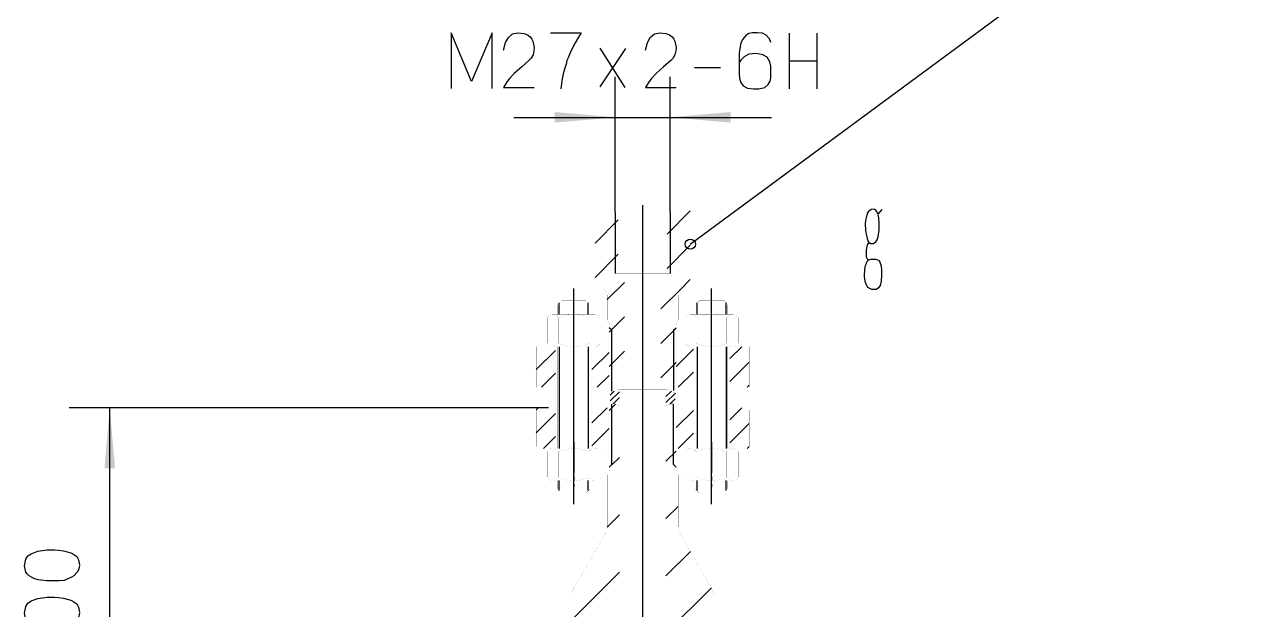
# Model space of a CAD drawing. Extents: x 0 to 8410, y 0 to 11890.
# Drawn here: x 410 to 1016, y 1717 to 2005 of the extents above; entities that cross this region are included whole.
import ezdxf

# ---------------------------------------------------------------- set-up
doc = ezdxf.new("R2010")
doc.units = 0
doc.header["$MEASUREMENT"] = 0
doc.linetypes.add('中心线', pattern=[20.6, 15, -1.8, 2, -1.8])
for name, color, linetype in [('6', 7, 'Continuous'), ('7', 7, 'Continuous'), ('8', 7, 'Continuous'), ('9', 7, 'Continuous')]:
    doc.layers.add(name, color=color, linetype=linetype)

# ---------------------------------------------------------------- blocks, each defined once
blk = doc.blocks.new('BLKENT69')
at = {"layer": '6', "color": 1, "linetype": 'Continuous'}
for p, q in [((668.672, 1816.33), (432.409, 1816.33)), ((452.409, 1596.33), (452.409, 1816.33)), ((535.124, 1596.33), (432.409, 1596.33))]:
    blk.add_line(p, q, dxfattribs=at)
at = {"layer": '6', "color": 2, "linetype": 'Continuous'}
for p, q in [((413.629, 1744.41), (416.989, 1745.69)), ((416.989, 1745.69), (421.469, 1746.24)), ((421.469, 1746.24), (425.109, 1746.24)), ((425.109, 1746.24), (427.069, 1746.15)), ((427.069, 1746.15), (429.589, 1745.78)), ((429.589, 1745.78), (431.409, 1745.32)), ((431.409, 1745.32), (433.229, 1744.78)), ((410.409, 1738.46), (411.109, 1741.76)), ((411.109, 1741.76), (412.089, 1743.4)), ((412.089, 1743.4), (413.629, 1744.41)), ((433.229, 1744.78), (434.629, 1744.04)), ((434.629, 1744.04), (436.169, 1742.95)), ((436.169, 1742.95), (437.009, 1741.39)), ((437.009, 1741.39), (437.569, 1738.92)), ((411.109, 1735.35), (410.409, 1738.46)), ((411.669, 1734.44), (411.109, 1735.35)), ((412.649, 1733.43), (411.669, 1734.44)), ((413.769, 1732.79), (412.649, 1733.43)), ((434.629, 1733.52), (433.509, 1732.79)), ((436.309, 1735.35), (434.629, 1733.52)), ((437.149, 1736.72), (436.309, 1735.35)), ((437.569, 1738.55), (437.149, 1736.72)), ((415.029, 1732.15), (413.769, 1732.79)), ((417.129, 1731.51), (415.029, 1732.15)), ((421.189, 1730.96), (417.129, 1731.51)), ((426.089, 1730.96), (421.189, 1730.96)), ((427.489, 1731.05), (426.089, 1730.96)), ((429.869, 1731.23), (427.489, 1731.05)), ((431.129, 1731.69), (429.869, 1731.23)), ((433.509, 1732.79), (431.129, 1731.69)), ((412.089, 1720.07), (413.629, 1721.08)), ((413.629, 1721.08), (416.989, 1722.36)), ((416.989, 1722.36), (421.469, 1722.91)), ((421.469, 1722.91), (425.109, 1722.91)), ((425.109, 1722.91), (427.069, 1722.81)), ((427.069, 1722.81), (429.589, 1722.45)), ((429.589, 1722.45), (431.409, 1721.99)), ((431.409, 1721.99), (433.229, 1721.44)), ((433.229, 1721.44), (434.629, 1720.71)), ((410.409, 1715.13), (411.109, 1718.42)), ((411.109, 1712.02), (410.409, 1715.13)), ((411.109, 1718.42), (412.089, 1720.07)), ((434.629, 1720.71), (436.169, 1719.61)), ((436.169, 1719.61), (437.009, 1718.06)), ((437.009, 1718.06), (437.569, 1715.59)), ((437.569, 1715.22), (437.149, 1713.39)), ((411.669, 1711.1), (411.109, 1712.02)), ((412.649, 1710.1), (411.669, 1711.1)), ((413.769, 1709.45), (412.649, 1710.1)), ((415.029, 1708.81), (413.769, 1709.45)), ((417.129, 1708.17), (415.029, 1708.81)), ((433.509, 1709.45), (431.129, 1708.36)), ((434.629, 1710.19), (433.509, 1709.45)), ((436.309, 1712.02), (434.629, 1710.19)), ((437.149, 1713.39), (436.309, 1712.02)), ((421.189, 1707.62), (417.129, 1708.17)), ((426.089, 1707.62), (421.189, 1707.62)), ((427.489, 1707.72), (426.089, 1707.62)), ((429.869, 1707.9), (427.489, 1707.72)), ((431.129, 1708.36), (429.869, 1707.9)), ((411.669, 1696.28), (412.649, 1697.47)), ((412.649, 1697.47), (413.769, 1698.29)), ((413.769, 1698.29), (414.889, 1698.84)), ((414.889, 1698.84), (417.969, 1699.48)), ((417.969, 1699.48), (419.649, 1699.3)), ((419.649, 1699.3), (421.609, 1698.93)), ((421.609, 1698.93), (423.429, 1697.83)), ((423.429, 1697.83), (424.409, 1696.83)), ((424.409, 1696.83), (427.489, 1693.35)), ((437.709, 1684.38), (437.709, 1699.48)), ((410.689, 1691.52), (411.109, 1694.63)), ((411.249, 1688.87), (410.689, 1691.52)), ((411.109, 1694.63), (411.669, 1696.28)), ((427.489, 1693.35), (430.849, 1689.69)), ((413.069, 1686.76), (411.249, 1688.87)), ((415.449, 1685.3), (413.069, 1686.76)), ((419.229, 1684.38), (415.449, 1685.3)), ((430.849, 1689.69), (433.369, 1687.22)), ((433.369, 1687.22), (435.189, 1685.85)), ((435.189, 1685.85), (437.709, 1684.38))]:
    blk.add_line(p, q, dxfattribs=at)
at = {"layer": '6', "color": 1, "linetype": 'Continuous'}
for points in [[(452.409, 1816.33), (455.023, 1786.45), (449.794, 1786.45)], [(452.409, 1596.33), (449.794, 1626.22), (455.023, 1626.22)]]:
    blk.add_solid(points, dxfattribs=at)
blk = doc.blocks.new('BLKENT285')
at = {"layer": '6', "color": 2, "linetype": 'Continuous'}
for p, q in [((620.753, 2001.36), (620.752, 1973.92)), ((630.818, 1977.28), (620.753, 2001.36)), ((640.883, 2001.36), (630.818, 1977.28)), ((640.883, 1973.92), (640.883, 2001.36)), ((648.936, 1998.98), (651.04, 2000.8)), ((651.04, 2000.8), (653.694, 2001.36)), ((653.694, 2001.36), (656.805, 2000.94)), ((656.805, 2000.94), (658.452, 2000.38)), ((658.452, 2000.38), (659.642, 1999.4)), ((669.707, 2001.36), (684.805, 2001.36)), ((684.805, 2001.36), (683.524, 1999.26)), ((718.936, 1998.98), (721.04, 2000.8)), ((721.04, 2000.8), (723.694, 2001.36)), ((723.694, 2001.36), (726.805, 2000.94)), ((726.805, 2000.94), (728.452, 2000.38)), ((728.452, 2000.38), (729.642, 1999.4)), ((766.06, 1999.96), (764.596, 1998.28)), ((767.524, 2000.94), (766.06, 1999.96)), ((769.263, 2001.36), (767.524, 2000.94)), ((771.55, 2001.36), (769.263, 2001.36)), ((774.295, 2001.08), (771.55, 2001.36)), ((776.125, 2000.1), (774.295, 2001.08)), ((777.772, 1998.42), (776.125, 2000.1)), ((787.472, 2001.22), (787.472, 1973.64)), ((801.014, 2001.22), (801.014, 1973.78)), ((646.557, 1992.82), (647.472, 1996.6)), ((647.472, 1996.6), (648.936, 1998.98)), ((659.642, 1999.4), (660.465, 1998.28)), ((660.465, 1998.28), (661.014, 1997.16)), ((661.014, 1997.16), (661.655, 1994.08)), ((661.655, 1994.08), (661.472, 1992.4)), ((681.968, 1996.46), (679.772, 1992.26)), ((683.524, 1999.26), (681.968, 1996.46)), ((706.583, 1974.34), (694.23, 1993.8)), ((694.23, 1974.76), (706.857, 1993.66)), ((716.557, 1992.82), (717.472, 1996.6)), ((717.472, 1996.6), (718.936, 1998.98)), ((729.642, 1999.4), (730.465, 1998.28)), ((730.465, 1998.28), (731.014, 1997.16)), ((731.014, 1997.16), (731.655, 1994.08)), ((731.655, 1994.08), (731.472, 1992.4)), ((763.315, 1994.64), (762.766, 1991.28)), ((763.589, 1996.46), (763.315, 1994.64)), ((764.596, 1998.28), (763.589, 1996.46)), ((778.413, 1996.6), (777.772, 1998.42)), ((659.001, 1987.64), (655.524, 1984.56)), ((660.007, 1988.62), (659.001, 1987.64)), ((661.106, 1990.44), (660.007, 1988.62)), ((661.472, 1992.4), (661.106, 1990.44)), ((677.851, 1987.64), (677.393, 1985.82)), ((678.4, 1989.04), (677.851, 1987.64)), ((679.772, 1992.26), (678.4, 1989.04)), ((729.001, 1987.64), (725.524, 1984.56)), ((730.008, 1988.62), (729.001, 1987.64)), ((731.106, 1990.44), (730.008, 1988.62)), ((731.472, 1992.4), (731.106, 1990.44)), ((762.766, 1991.28), (762.766, 1981.2)), ((763.589, 1987.92), (762.949, 1986.8)), ((765.145, 1989.46), (763.589, 1987.92)), ((767.524, 1990.72), (765.145, 1989.46)), ((771.184, 1991.14), (767.524, 1990.72)), ((774.478, 1990.44), (771.184, 1991.14)), ((776.491, 1989.32), (774.478, 1990.44)), ((777.864, 1987.08), (776.491, 1989.32)), ((787.472, 1987.5), (800.831, 1987.5)), ((655.524, 1984.56), (651.864, 1981.2)), ((676.57, 1983.44), (676.021, 1981.06)), ((677.393, 1985.82), (676.57, 1983.44)), ((725.524, 1984.56), (721.864, 1981.2)), ((753.524, 1984), (740.805, 1984)), ((778.413, 1984.84), (777.864, 1987.08)), ((778.413, 1981.06), (778.413, 1984.84)), ((648.02, 1976.86), (646.556, 1974.34)), ((649.393, 1978.68), (648.02, 1976.86)), ((651.864, 1981.2), (649.393, 1978.68)), ((675.471, 1978.68), (674.739, 1973.78)), ((676.021, 1981.06), (675.471, 1978.68)), ((718.021, 1976.86), (716.556, 1974.34)), ((719.393, 1978.68), (718.021, 1976.86)), ((721.864, 1981.2), (719.393, 1978.68)), ((762.766, 1981.2), (762.949, 1978.82)), ((762.949, 1978.82), (763.498, 1976.86)), ((763.498, 1976.86), (764.687, 1975.18)), ((775.393, 1974.34), (777.132, 1975.88)), ((777.132, 1975.88), (777.955, 1977.42)), ((777.955, 1977.42), (778.413, 1979.1)), ((778.413, 1979.1), (778.413, 1981.06)), ((646.556, 1974.34), (661.654, 1974.34)), ((716.556, 1974.34), (731.655, 1974.34)), ((764.687, 1975.18), (766.883, 1974.06)), ((766.883, 1974.06), (769.994, 1973.78)), ((769.994, 1973.78), (772.465, 1973.78)), ((772.465, 1973.78), (775.393, 1974.34))]:
    blk.add_line(p, q, dxfattribs=at)
at = {"layer": '6', "color": 1, "linetype": 'Continuous'}
for p, q in [((701.671, 1912.62), (701.671, 1979.64)), ((728.672, 1912.62), (728.674, 1979.64)), ((651.671, 1959.64), (778.673, 1959.64))]:
    blk.add_line(p, q, dxfattribs=at)
for points in [[(701.671, 1959.64), (671.785, 1957.03), (671.785, 1962.26)], [(728.673, 1959.64), (758.559, 1962.26), (758.559, 1957.03)]]:
    blk.add_solid(points, dxfattribs=at)
blk = doc.blocks.new('BLKENT582')
at = {"layer": '7', "color": 1, "linetype": 'Continuous'}
for p, q in [((731.671, 1836.75), (740.171, 1845.25)), ((758.171, 1840.62), (764.043, 1846.5)), ((758.171, 1829.31), (767.671, 1838.81)), ((732.729, 1826.5), (740.171, 1833.94)), ((766.67, 1826.5), (767.671, 1827.5))]:
    blk.add_line(p, q, dxfattribs=at)
blk = doc.blocks.new('BLKENT583')
at = {"layer": '7', "color": 1, "linetype": 'Continuous'}
for p, q in [((731.671, 1806.59), (740.171, 1815.09)), ((758.171, 1810.46), (764.043, 1816.33)), ((758.171, 1799.15), (767.671, 1808.65)), ((732.729, 1796.33), (740.171, 1803.77)), ((766.67, 1796.33), (767.671, 1797.33))]:
    blk.add_line(p, q, dxfattribs=at)
blk = doc.blocks.new('BLKENT584')
at = {"layer": '7', "color": 1, "linetype": 'Continuous'}
for p, q in [((662.671, 1815.33), (663.671, 1816.33)), ((662.671, 1804.02), (672.17, 1813.52)), ((690.171, 1808.89), (697.612, 1816.33)), ((690.171, 1797.58), (698.67, 1806.08)), ((666.299, 1796.33), (672.17, 1802.2))]:
    blk.add_line(p, q, dxfattribs=at)
blk = doc.blocks.new('BLKENT585')
at = {"layer": '7', "color": 1, "linetype": 'Continuous'}
for p, q in [((662.671, 1835.18), (672.17, 1844.68)), ((665.298, 1826.5), (672.17, 1833.37))]:
    blk.add_line(p, q, dxfattribs=at)
blk = doc.blocks.new('BLKENT586')
at = {"layer": '7', "color": 1, "linetype": 'Continuous'}
for p, q in [((690.171, 1835.18), (698.67, 1843.68)), ((692.798, 1826.5), (698.67, 1832.37))]:
    blk.add_line(p, q, dxfattribs=at)
blk = doc.blocks.new('BLKENT587')
at = {"layer": '7', "color": 1, "linetype": 'Continuous'}
for p, q in [((699.17, 1822.65), (701.065, 1824.54)), ((699.17, 1819.82), (703.67, 1824.32)), ((726.671, 1821.86), (729.328, 1824.52)), ((700.726, 1818.54), (703.67, 1821.49)), ((726.671, 1819.03), (731.3, 1823.66)), ((728.615, 1818.15), (731.172, 1820.71))]:
    blk.add_line(p, q, dxfattribs=at)
blk = doc.blocks.new('BLKENT588')
at = {"layer": '7', "color": 1, "linetype": 'Continuous'}
for p, q in [((691.67, 1897.65), (703.171, 1909.15)), ((691.67, 1880.68), (703.171, 1892.18)), ((697.671, 1869.71), (706.17, 1878.21)), ((698.67, 1853.74), (706.17, 1861.24)), ((698.67, 1836.77), (706.17, 1844.27))]:
    blk.add_line(p, q, dxfattribs=at)
blk = doc.blocks.new('BLKENT589')
at = {"layer": '7', "color": 1, "linetype": 'Continuous'}
for p, q in [((727.17, 1902.06), (738.672, 1913.56)), ((727.17, 1885.09), (738.672, 1896.59)), ((734.135, 1875.08), (738.672, 1879.62)), ((724.171, 1865.12), (734.135, 1875.08)), ((724.171, 1848.15), (731.671, 1855.65)), ((724.171, 1831.18), (731.671, 1838.68))]:
    blk.add_line(p, q, dxfattribs=at)
blk = doc.blocks.new('BLKENT590')
at = {"layer": '7', "color": 1, "linetype": 'Continuous'}
for p, q in [((698.67, 1815.11), (701.7, 1818.14)), ((700.177, 1788.33), (703.67, 1791.82)), ((697.671, 1757.54), (703.67, 1763.54)), ((680.171, 1711.76), (703.67, 1735.26)), ((680.171, 1683.47), (703.67, 1706.97)), ((680.171, 1655.19), (703.67, 1678.69)), ((680.171, 1626.9), (703.67, 1650.4)), ((680.171, 1598.62), (703.67, 1622.12)), ((680.171, 1570.34), (703.67, 1593.83)), ((680.171, 1542.05), (703.67, 1565.55)), ((680.171, 1513.77), (703.67, 1537.27)), ((680.171, 1485.48), (703.67, 1508.98)), ((680.171, 1457.2), (703.67, 1480.7)), ((680.171, 1428.91), (703.67, 1452.41)), ((690.675, 1411.13), (697.171, 1417.63))]:
    blk.add_line(p, q, dxfattribs=at)
blk = doc.blocks.new('BLKENT591')
at = {"layer": '7', "color": 1, "linetype": 'Continuous'}
for p, q in [((726.671, 1790.05), (731.671, 1795.05)), ((726.671, 1761.76), (732.671, 1767.76)), ((726.671, 1733.48), (738.678, 1745.49)), ((726.671, 1705.19), (749.029, 1727.55)), ((726.671, 1676.91), (750.171, 1700.41)), ((726.671, 1648.63), (750.171, 1672.13)), ((726.671, 1620.34), (750.171, 1643.84)), ((726.671, 1592.06), (750.171, 1615.56)), ((726.671, 1563.77), (750.171, 1587.27)), ((726.671, 1535.49), (750.171, 1558.99)), ((726.671, 1507.2), (750.171, 1530.7)), ((726.671, 1478.92), (750.171, 1502.42)), ((726.671, 1450.64), (750.171, 1474.14)), ((730.453, 1426.13), (750.171, 1445.85)), ((743.934, 1411.33), (749.974, 1417.37))]:
    blk.add_line(p, q, dxfattribs=at)
blk = doc.blocks.new('BLKENT755')
at = {"layer": '8', "color": 2, "linetype": 'Continuous'}
for p, q in [((925.085, 2064.27), (926.026, 2066.19)), ((926.026, 2066.19), (927.594, 2068.11)), ((927.594, 2068.11), (929.006, 2069.55)), ((929.006, 2069.55), (930.889, 2070.51)), ((930.889, 2070.51), (933.085, 2070.99)), ((933.085, 2070.99), (938.418, 2070.99)), ((938.418, 2070.99), (941.712, 2070.75)), ((941.712, 2070.75), (944.536, 2069.79)), ((944.536, 2069.79), (946.732, 2068.35)), ((946.732, 2068.35), (948.3, 2066.67)), ((948.3, 2066.67), (949.398, 2064.27)), ((962.104, 2035.95), (979.673, 2070.03)), ((979.673, 2070.03), (979.673, 2023.47)), ((924.144, 2062.35), (925.085, 2064.27)), ((949.398, 2064.27), (949.869, 2061.39)), ((949.869, 2061.39), (949.398, 2058.27)), ((948.771, 2056.11), (946.261, 2053.47)), ((949.398, 2058.27), (948.771, 2056.11)), ((940.3, 2050.59), (936.849, 2049.87)), ((936.849, 2049.87), (939.673, 2049.63)), ((939.673, 2049.63), (944.222, 2048.67)), ((943.124, 2051.55), (940.3, 2050.59)), ((946.261, 2053.47), (943.124, 2051.55)), ((944.222, 2048.67), (946.418, 2047.95)), ((946.418, 2047.95), (948.457, 2046.03)), ((948.457, 2046.03), (950.183, 2043.15)), ((950.183, 2043.15), (950.653, 2040.51)), ((950.653, 2035.95), (950.496, 2033.79)), ((950.653, 2040.51), (950.653, 2035.95)), ((991.751, 2035.95), (962.104, 2035.95)), ((925.085, 2030.91), (923.516, 2034.51)), ((926.653, 2028.99), (925.085, 2030.91)), ((949.398, 2030.67), (947.987, 2028.99)), ((950.496, 2033.79), (949.398, 2030.67)), ((929.006, 2027.31), (926.653, 2028.99)), ((931.359, 2026.11), (929.006, 2027.31)), ((934.967, 2025.87), (931.359, 2026.11)), ((943.124, 2025.87), (934.967, 2025.87)), ((945.791, 2027.31), (943.124, 2025.87)), ((947.987, 2028.99), (945.791, 2027.31))]:
    blk.add_line(p, q, dxfattribs=at)
at = {"layer": '8', "color": 1, "linetype": 'Continuous'}
blk.add_line((738.672, 1897.12), (896.3, 2013.47), dxfattribs=at)
at = {"layer": '8', "color": 1, "linetype": 'Continuous', "const_width": 0.03}
blk.add_lwpolyline([(896.3, 2013.47), (1016.3, 2013.47)], dxfattribs=at)
at = {"layer": '8', "color": 1, "linetype": 'Continuous'}
blk.add_circle((738.672, 1897.12), 2.5, dxfattribs=at)
blk = doc.blocks.new('BLKENT819')
at = {"layer": '9', "color": 5, "linetype": '中心线'}
blk.add_line((749.171, 1843.5), (749.171, 1865.4), dxfattribs=at)
at = {"layer": '9', "color": 7, "linetype": 'Continuous', "const_width": 0.03}
for points in [[(741.671, 1860.78, 0.577501), (736.086, 1860.78, -0.1)], [(756.671, 1860.78, 0.214948), (741.671, 1860.78, -0.1)], [(762.256, 1860.78, 0.577501), (756.671, 1860.78, -0.1)], [(736.086, 1848.11, 0.577392), (741.671, 1848.11, -0.1)], [(741.671, 1848.11, 0.21497), (756.671, 1848.11, -0.1)], [(756.671, 1848.11, 0.577392), (762.256, 1848.11, -0.1)]]:
    blk.add_lwpolyline(points, format="xyb", dxfattribs=at)
for points in [[(736.086, 1848.11), (736.086, 1860.78)], [(759.463, 1862.4), (738.879, 1862.4)], [(741.671, 1860.78), (741.671, 1848.11)], [(756.671, 1848.11), (756.671, 1860.78)], [(762.256, 1848.11), (762.256, 1860.78)], [(759.463, 1846.5), (738.879, 1846.5)]]:
    blk.add_lwpolyline(points, dxfattribs=at)
blk = doc.blocks.new('BLKENT820')
at = {"layer": '9', "color": 5, "linetype": '中心线'}
blk.add_line((749.171, 1799.33), (749.171, 1777.43), dxfattribs=at)
at = {"layer": '9', "color": 7, "linetype": 'Continuous', "const_width": 0.03}
for points in [[(741.671, 1794.72, 0.577392), (736.086, 1794.72, -0.1)], [(756.671, 1794.72, 0.214955), (741.671, 1794.72, -0.1)], [(762.256, 1794.72, 0.577392), (756.671, 1794.72, -0.1)], [(736.086, 1782.04, 0.577392), (741.671, 1782.04, -0.1)], [(741.671, 1782.04, 0.214963), (756.671, 1782.04, -0.1)], [(756.671, 1782.04, 0.577392), (762.256, 1782.04, -0.1)]]:
    blk.add_lwpolyline(points, format="xyb", dxfattribs=at)
for points in [[(736.086, 1794.72), (736.086, 1782.04)], [(738.878, 1796.33), (759.463, 1796.33)], [(741.671, 1794.72), (741.671, 1782.04)], [(756.671, 1782.04), (756.671, 1794.72)], [(762.256, 1794.72), (762.256, 1782.04)], [(738.878, 1780.43), (759.463, 1780.43)]]:
    blk.add_lwpolyline(points, dxfattribs=at)
blk = doc.blocks.new('BLKENT821')
at = {"layer": '9', "color": 5, "linetype": '中心线'}
blk.add_line((681.17, 1843.5), (681.17, 1865.4), dxfattribs=at)
at = {"layer": '9', "color": 7, "linetype": 'Continuous', "const_width": 0.03}
for points in [[(673.67, 1860.78, 0.577469), (668.086, 1860.78, -0.1)], [(688.67, 1860.78, 0.214948), (673.67, 1860.78, -0.1)], [(694.255, 1860.78, 0.577501), (688.67, 1860.78, -0.1)], [(668.086, 1848.11, 0.57736), (673.67, 1848.11, -0.1)], [(673.67, 1848.11, 0.21497), (688.67, 1848.11, -0.1)], [(688.67, 1848.11, 0.577392), (694.255, 1848.11, -0.1)]]:
    blk.add_lwpolyline(points, format="xyb", dxfattribs=at)
for points in [[(668.086, 1848.11), (668.086, 1860.78)], [(670.878, 1862.4), (691.462, 1862.4)], [(673.67, 1848.11), (673.67, 1860.78)], [(688.67, 1860.78), (688.67, 1848.11)], [(694.255, 1848.11), (694.255, 1860.78)], [(670.878, 1846.5), (691.462, 1846.5)]]:
    blk.add_lwpolyline(points, dxfattribs=at)
blk = doc.blocks.new('BLKENT822')
at = {"layer": '9', "color": 5, "linetype": '中心线'}
blk.add_line((681.17, 1799.33), (681.17, 1777.43), dxfattribs=at)
at = {"layer": '9', "color": 7, "linetype": 'Continuous', "const_width": 0.03}
for points in [[(673.67, 1794.72, 0.57736), (668.086, 1794.72, -0.1)], [(688.67, 1794.72, 0.214955), (673.67, 1794.72, -0.1)], [(694.255, 1794.72, 0.577392), (688.67, 1794.72, -0.1)], [(668.086, 1782.04, 0.57736), (673.67, 1782.04, -0.1)], [(673.67, 1782.04, 0.214963), (688.67, 1782.04, -0.1)], [(688.67, 1782.04, 0.577392), (694.255, 1782.04, -0.1)]]:
    blk.add_lwpolyline(points, format="xyb", dxfattribs=at)
for points in [[(668.086, 1794.72), (668.086, 1782.04)], [(691.463, 1796.33), (670.878, 1796.33)], [(673.67, 1782.04), (673.67, 1794.72)], [(688.67, 1794.72), (688.67, 1782.04)], [(694.255, 1794.72), (694.255, 1782.04)], [(691.463, 1780.43), (670.878, 1780.43)]]:
    blk.add_lwpolyline(points, dxfattribs=at)

msp = doc.modelspace()

# ---------------------------------------------------------------- linework, layer by layer
at = {"layer": '6'}
for p, q in [((715.171, 1756.09), (715.171, 1916.3)), ((701.671, 1912.62), (701.671, 1882.62)), ((728.672, 1912.62), (728.67, 1882.62)), ((825.079, 1908.75), (824.948, 1907.15)), ((825.34, 1910.15), (825.079, 1908.75)), ((825.928, 1912.15), (825.34, 1910.15)), ((826.321, 1912.95), (825.928, 1912.15)), ((827.105, 1913.75), (826.321, 1912.95)), ((827.889, 1914.15), (827.105, 1913.75)), ((829.262, 1914.35), (827.889, 1914.15)), ((829.981, 1913.95), (829.262, 1914.35)), ((830.7, 1913.15), (829.981, 1913.95)), ((831.157, 1911.95), (830.7, 1913.15)), ((833.053, 1914.15), (831.157, 1911.95)), ((831.615, 1910.15), (831.288, 1911.55)), ((831.811, 1907.35), (831.615, 1910.15)), ((824.948, 1907.15), (825.079, 1903.95)), ((825.079, 1903.95), (825.34, 1901.95)), ((831.353, 1900.75), (831.745, 1903.95)), ((831.745, 1903.95), (831.811, 1907.35)), ((825.34, 1901.95), (825.863, 1899.95)), ((825.863, 1896.75), (825.34, 1894.35)), ((825.863, 1899.95), (826.386, 1898.35)), ((826.647, 1897.95), (825.863, 1896.75)), ((826.386, 1898.35), (827.497, 1897.35)), ((827.497, 1897.35), (829, 1897.35)), ((829, 1897.35), (830.111, 1898.15)), ((830.111, 1898.15), (830.83, 1899.15)), ((830.83, 1899.15), (831.353, 1900.75)), ((825.34, 1894.35), (825.34, 1892.75)), ((825.34, 1892.75), (825.406, 1890.75)), ((825.406, 1890.75), (826.255, 1889.15)), ((824.621, 1881.35), (824.752, 1884.75)), ((824.752, 1884.75), (825.013, 1886.55)), ((825.013, 1886.55), (825.34, 1887.15)), ((825.34, 1887.15), (825.667, 1888.35)), ((825.667, 1888.35), (826.321, 1888.95)), ((826.255, 1889.15), (827.693, 1889.75)), ((827.693, 1889.75), (830.111, 1889.75)), ((830.111, 1889.75), (831.745, 1888.95)), ((831.745, 1888.95), (832.595, 1886.95)), ((832.595, 1886.95), (832.922, 1884.75)), ((832.922, 1884.75), (832.987, 1881.75)), ((824.687, 1879.75), (824.621, 1881.35)), ((825.079, 1878.15), (824.687, 1879.75)), ((832.791, 1878.75), (832.268, 1876.75)), ((832.987, 1881.75), (832.791, 1878.75)), ((681.17, 1768.8), (681.17, 1875.18)), ((749.171, 1768.8), (749.171, 1875.18)), ((825.536, 1876.95), (825.079, 1878.15)), ((826.124, 1875.75), (825.536, 1876.95)), ((828.085, 1874.75), (826.124, 1875.75)), ((830.438, 1874.75), (828.085, 1874.75)), ((831.419, 1875.55), (830.438, 1874.75)), ((832.268, 1876.75), (831.419, 1875.55)), ((673.972, 1862.4), (673.972, 1868.09)), ((688.371, 1862.4), (688.371, 1868.09)), ((741.97, 1862.4), (741.97, 1868.09)), ((756.369, 1862.4), (756.369, 1868.09)), ((699.92, 1854.62), (698.67, 1855.87)), ((699.92, 1824.62), (699.92, 1854.62)), ((730.421, 1854.62), (731.671, 1855.87)), ((730.421, 1854.62), (730.421, 1824.87)), ((673.972, 1846.5), (673.972, 1796.33)), ((688.371, 1846.5), (688.371, 1796.33)), ((741.97, 1846.5), (741.97, 1796.33)), ((756.369, 1846.5), (756.369, 1796.33)), ((699.92, 1788.33), (699.92, 1818.08)), ((730.421, 1788.33), (730.421, 1818.08)), ((715.171, 1402.33), (715.171, 1799.11)), ((699.92, 1788.33), (698.67, 1787.08)), ((730.421, 1788.33), (731.671, 1787.08)), ((673.972, 1775.49), (673.972, 1780.43)), ((688.371, 1775.49), (688.371, 1780.43)), ((741.97, 1775.49), (741.97, 1780.43)), ((756.369, 1775.49), (756.369, 1780.43))]:
    msp.add_line(p, q, dxfattribs=at)
at = {"layer": '6', "const_width": 0.03}
for points in [[(691.67, 1914.62), (691.67, 1879.62)], [(691.67, 1914.62), (738.672, 1914.62)], [(693.672, 1914.62), (693.672, 1912.62)], [(736.67, 1912.62), (693.672, 1912.62)], [(703.171, 1910.62), (701.172, 1912.62)], [(703.171, 1882.62), (703.171, 1910.62)], [(703.171, 1910.62), (727.17, 1910.62)], [(727.17, 1910.62), (729.17, 1912.62)], [(727.17, 1882.62), (727.17, 1910.62)], [(736.67, 1914.62), (736.67, 1912.62)], [(738.672, 1914.62), (738.672, 1879.62)], [(691.67, 1879.62), (696.206, 1875.08)], [(701.421, 1879.62), (701.421, 1882.62)], [(701.421, 1882.62), (728.921, 1882.62)], [(701.421, 1879.62), (728.921, 1879.62)], [(706.17, 1827.56), (706.17, 1879.62)], [(724.171, 1827.56), (724.171, 1879.62)], [(728.921, 1879.62), (728.921, 1882.62)], [(738.672, 1879.62), (734.135, 1875.08)], [(673.17, 1867.29), (675.171, 1869.29)], [(689.171, 1867.29), (673.17, 1867.29)], [(673.17, 1862.4), (673.17, 1867.29)], [(687.17, 1869.29), (675.171, 1869.29)], [(689.171, 1867.29), (687.17, 1869.29)], [(689.171, 1862.4), (689.171, 1867.29)], [(697.671, 1871.55), (697.671, 1859.62)], [(732.671, 1871.55), (732.671, 1859.62)], [(741.17, 1867.29), (743.171, 1869.29)], [(741.17, 1867.29), (757.17, 1867.29)], [(741.17, 1862.4), (741.17, 1867.29)], [(743.171, 1869.29), (755.171, 1869.29)], [(757.17, 1867.29), (755.171, 1869.29)], [(757.17, 1862.4), (757.17, 1867.29)], [(698.67, 1857.39), (698.67, 1826.12)], [(698.67, 1854.62), (699.92, 1854.62)], [(730.421, 1854.62), (731.671, 1854.62)], [(731.671, 1826.12), (731.671, 1857.39)], [(662.671, 1826.5), (662.671, 1846.5)], [(698.67, 1846.5), (662.671, 1846.5)], [(672.17, 1826.5), (672.17, 1846.5)], [(673.17, 1846.5), (673.17, 1796.33)], [(689.171, 1846.5), (689.171, 1796.33)], [(690.171, 1826.5), (690.171, 1846.5)], [(767.671, 1846.5), (731.671, 1846.5)], [(740.171, 1826.5), (740.171, 1846.5)], [(741.17, 1846.5), (741.17, 1796.33)], [(757.17, 1846.5), (757.17, 1796.33)], [(758.171, 1826.5), (758.171, 1846.5)], [(767.671, 1826.5), (767.671, 1846.5)], [(662.671, 1826.5), (673.17, 1826.5)], [(689.171, 1826.5), (698.67, 1826.5)], [(698.67, 1826.12), (700.171, 1824.62)], [(699.92, 1824.62), (701.256, 1824.62)], [(703.67, 1825.56), (701.172, 1824.56)], [(703.67, 1825.56), (703.67, 1827.56)], [(703.67, 1827.56), (726.671, 1827.56)], [(703.67, 1825.56), (726.671, 1825.56)], [(703.67, 1817.47), (703.67, 1825.47)], [(726.671, 1825.56), (726.671, 1827.56)], [(726.671, 1825.56), (729.17, 1824.56)], [(726.671, 1825.47), (726.671, 1817.47)], [(729.085, 1824.62), (730.171, 1824.62)], [(731.671, 1826.12), (730.171, 1824.62)], [(731.671, 1826.5), (741.17, 1826.5)], [(757.17, 1826.5), (767.671, 1826.5)], [(698.67, 1816.83), (700.171, 1818.33)], [(699.17, 1819.23), (699.17, 1823.72)], [(700.171, 1818.33), (701.256, 1818.33)], [(701.172, 1818.33), (703.67, 1817.42)], [(729.17, 1818.33), (726.671, 1817.42)], [(729.085, 1818.33), (730.171, 1818.33)], [(731.671, 1816.83), (730.171, 1818.33)], [(731.172, 1819.23), (731.172, 1823.72)], [(662.671, 1815.33), (663.671, 1816.33)], [(662.671, 1815.33), (662.671, 1797.33)], [(673.17, 1816.33), (663.671, 1816.33)], [(672.17, 1816.33), (672.17, 1796.33)], [(698.67, 1816.33), (689.171, 1816.33)], [(690.171, 1816.33), (690.171, 1796.33)], [(698.67, 1785.56), (698.67, 1816.83)], [(703.524, 1817.47), (726.817, 1817.47)], [(703.67, 1355.74), (703.67, 1817.42)], [(726.671, 1349.34), (726.671, 1817.42)], [(731.671, 1816.83), (731.671, 1785.56)], [(741.17, 1816.33), (731.671, 1816.33)], [(740.171, 1816.33), (740.171, 1796.33)], [(766.67, 1816.33), (757.17, 1816.33)], [(758.171, 1816.33), (758.171, 1796.33)], [(767.671, 1815.33), (766.67, 1816.33)], [(767.671, 1797.33), (767.671, 1815.33)], [(663.671, 1796.33), (662.671, 1797.33)], [(663.671, 1796.33), (698.67, 1796.33)], [(731.671, 1796.33), (766.67, 1796.33)], [(767.671, 1797.33), (766.67, 1796.33)], [(698.67, 1788.33), (699.92, 1788.33)], [(730.421, 1788.33), (731.671, 1788.33)], [(697.671, 1758.03), (697.671, 1783.33)], [(732.671, 1758.03), (732.671, 1783.33)], [(673.17, 1776.3), (673.17, 1780.43)], [(689.171, 1776.3), (673.17, 1776.3)], [(673.17, 1776.3), (675.171, 1774.29)], [(689.171, 1776.3), (687.17, 1774.29)], [(689.171, 1776.3), (689.171, 1780.43)], [(741.17, 1776.3), (741.17, 1780.43)], [(741.17, 1776.3), (757.17, 1776.3)], [(741.17, 1776.3), (743.171, 1774.29)], [(757.17, 1776.3), (755.171, 1774.29)], [(757.17, 1776.3), (757.17, 1780.43)], [(687.17, 1774.29), (675.171, 1774.29)], [(743.171, 1774.29), (755.171, 1774.29)], [(681.242, 1727.43), (696.599, 1754.03)], [(749.099, 1727.44), (733.742, 1754.03)], [(680.171, 1419.13), (680.171, 1723.43)], [(750.171, 1419.13), (750.171, 1723.44)]]:
    msp.add_lwpolyline(points, dxfattribs=at)
for points in [[(697.671, 1871.55, 0.198935), (696.206, 1875.08, -0.1)], [(734.135, 1875.08, 0.198935), (732.671, 1871.55, -0.1)], [(698.67, 1857.39, 0.213504), (697.671, 1859.62, -0.1)], [(732.671, 1859.62, 0.213504), (731.671, 1857.39, -0.1)], [(703.67, 1825.47, 0.031803), (699.17, 1823.72, -0.1)], [(731.172, 1823.72, 0.031803), (726.671, 1825.47, -0.1)], [(699.17, 1819.23, 0.0318042), (703.67, 1817.47, -0.1)], [(726.671, 1817.47, 0.0318042), (731.172, 1819.23, -0.1)], [(697.671, 1783.33, 0.213504), (698.67, 1785.56, -0.1)], [(731.671, 1785.56, 0.213504), (732.671, 1783.33, -0.1)], [(696.599, 1754.03, 0.131654), (697.671, 1758.03, -0.1)], [(732.671, 1758.03, 0.131651), (733.742, 1754.03, -0.1)], [(681.242, 1727.43, 0.131634), (680.171, 1723.43, -0.1)], [(750.171, 1723.44, 0.131651), (749.099, 1727.44, -0.1)]]:
    msp.add_lwpolyline(points, format="xyb", dxfattribs=at)

# ---------------------------------------------------------------- block references
at = {"layer": '6'}
for name in ['BLKENT755', 'BLKENT285', 'BLKENT588', 'BLKENT589', 'BLKENT821', 'BLKENT819', 'BLKENT585', 'BLKENT586', 'BLKENT582', 'BLKENT587', 'BLKENT590', 'BLKENT69', 'BLKENT584', 'BLKENT583', 'BLKENT822', 'BLKENT591', 'BLKENT820']:
    msp.add_blockref(name, (0, 0), dxfattribs=at)

doc.saveas('drawing.dxf')
